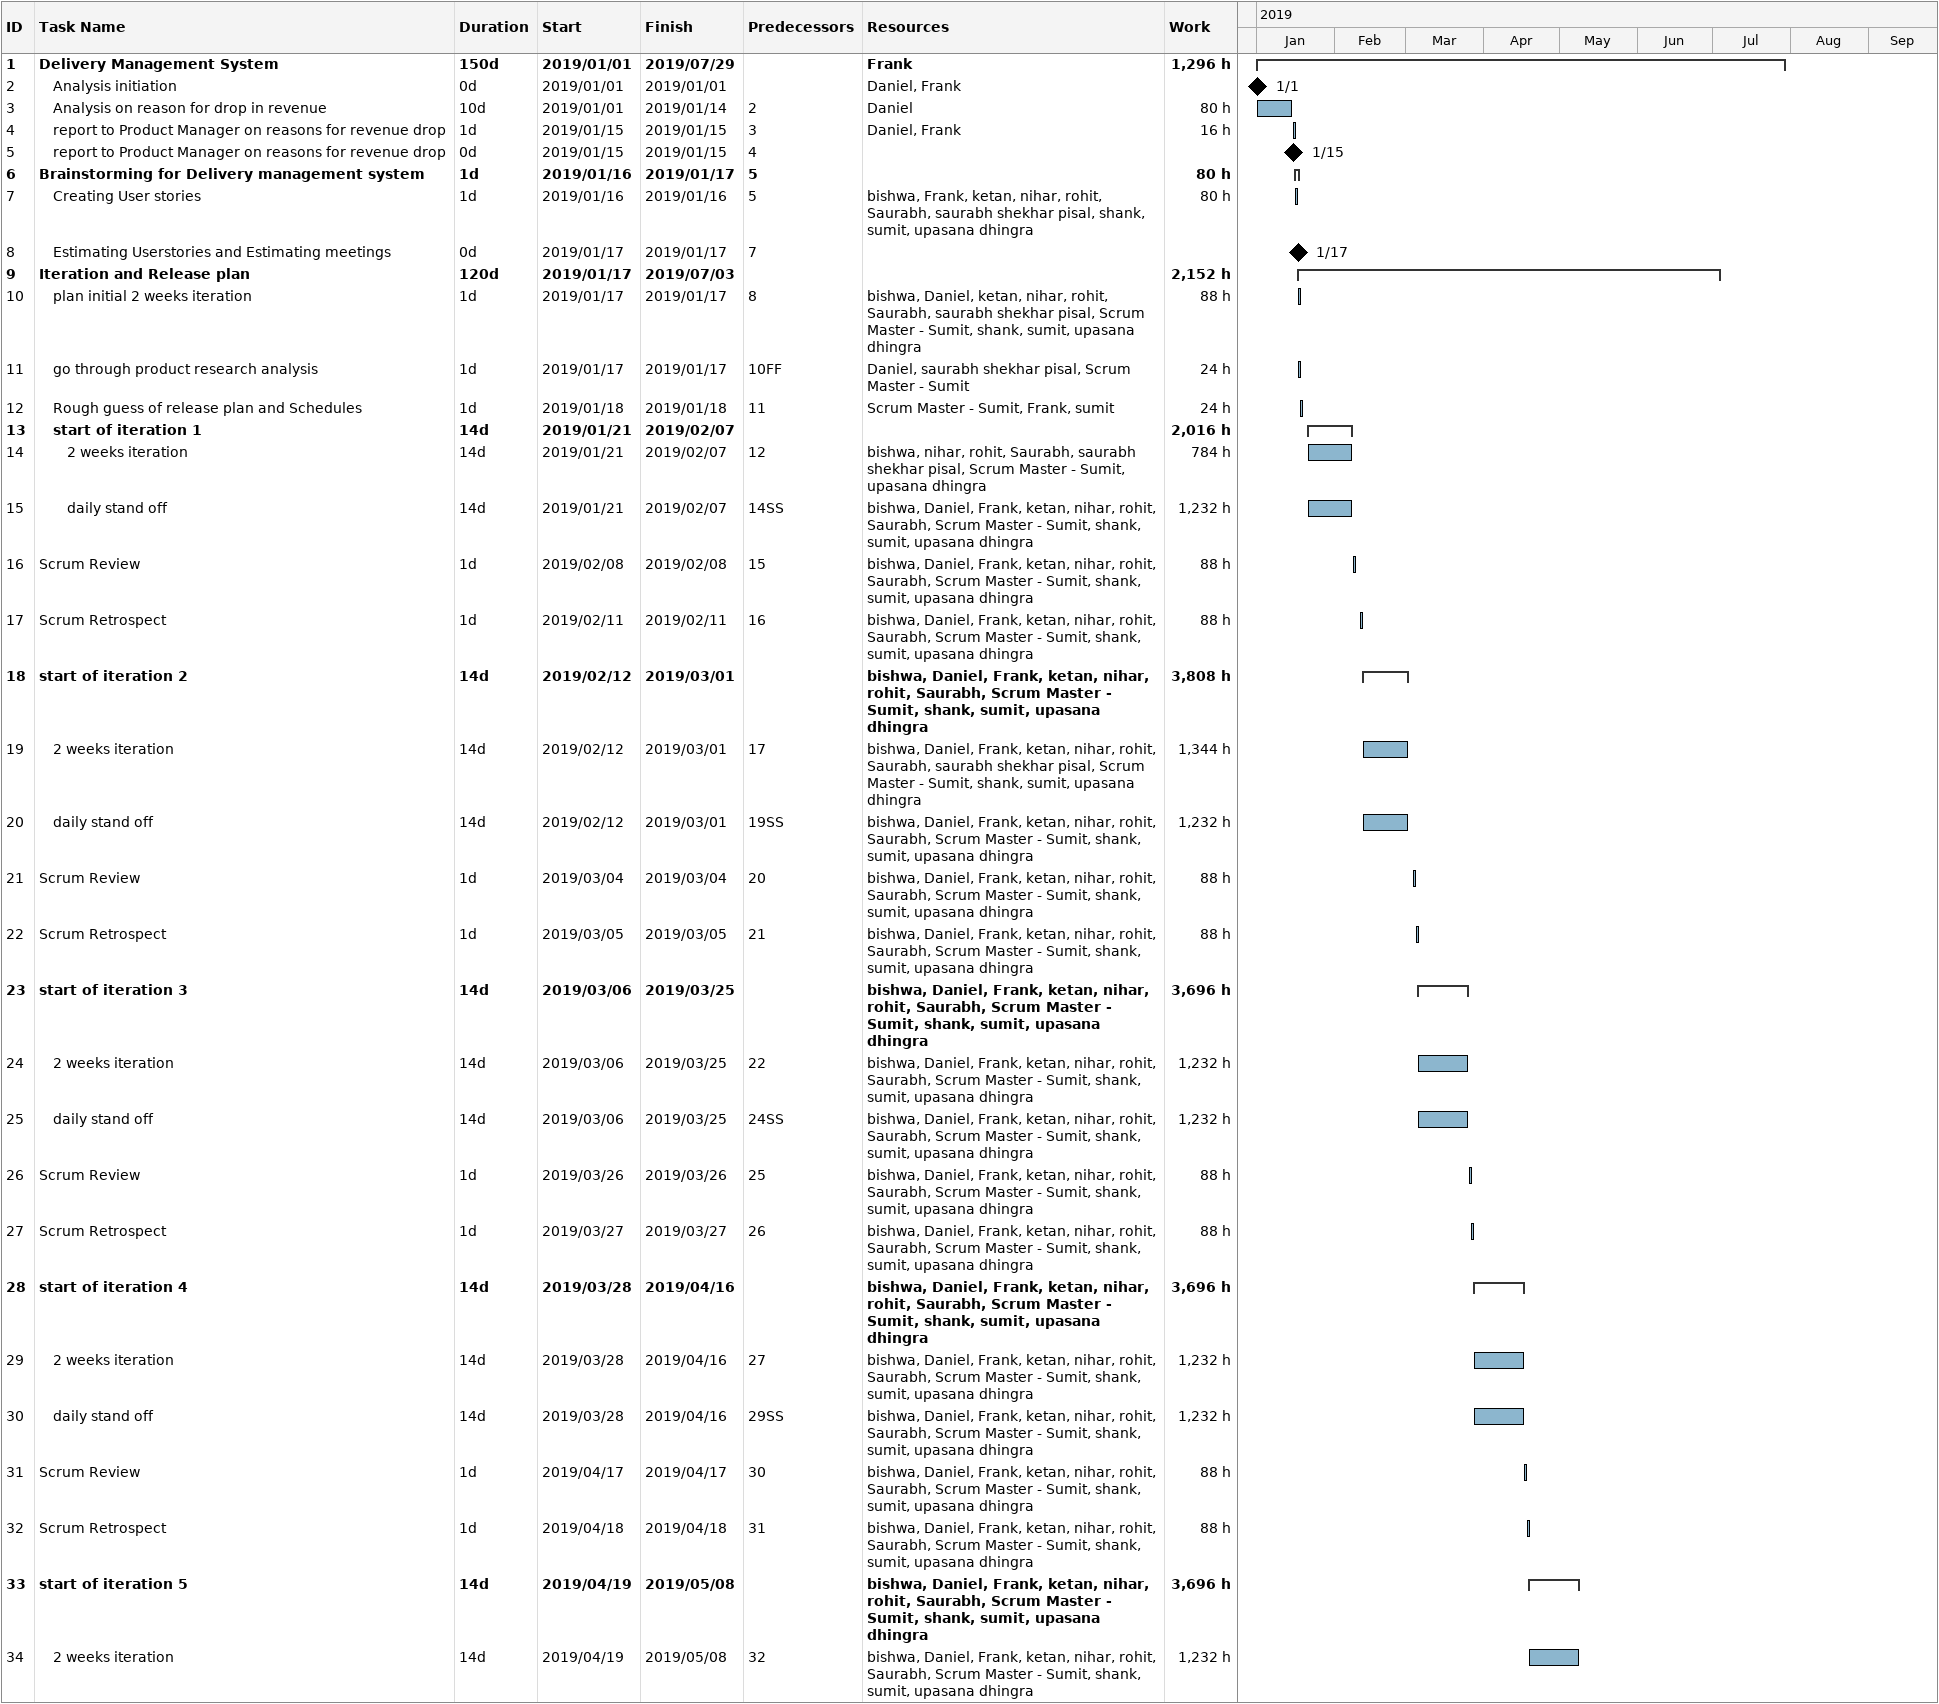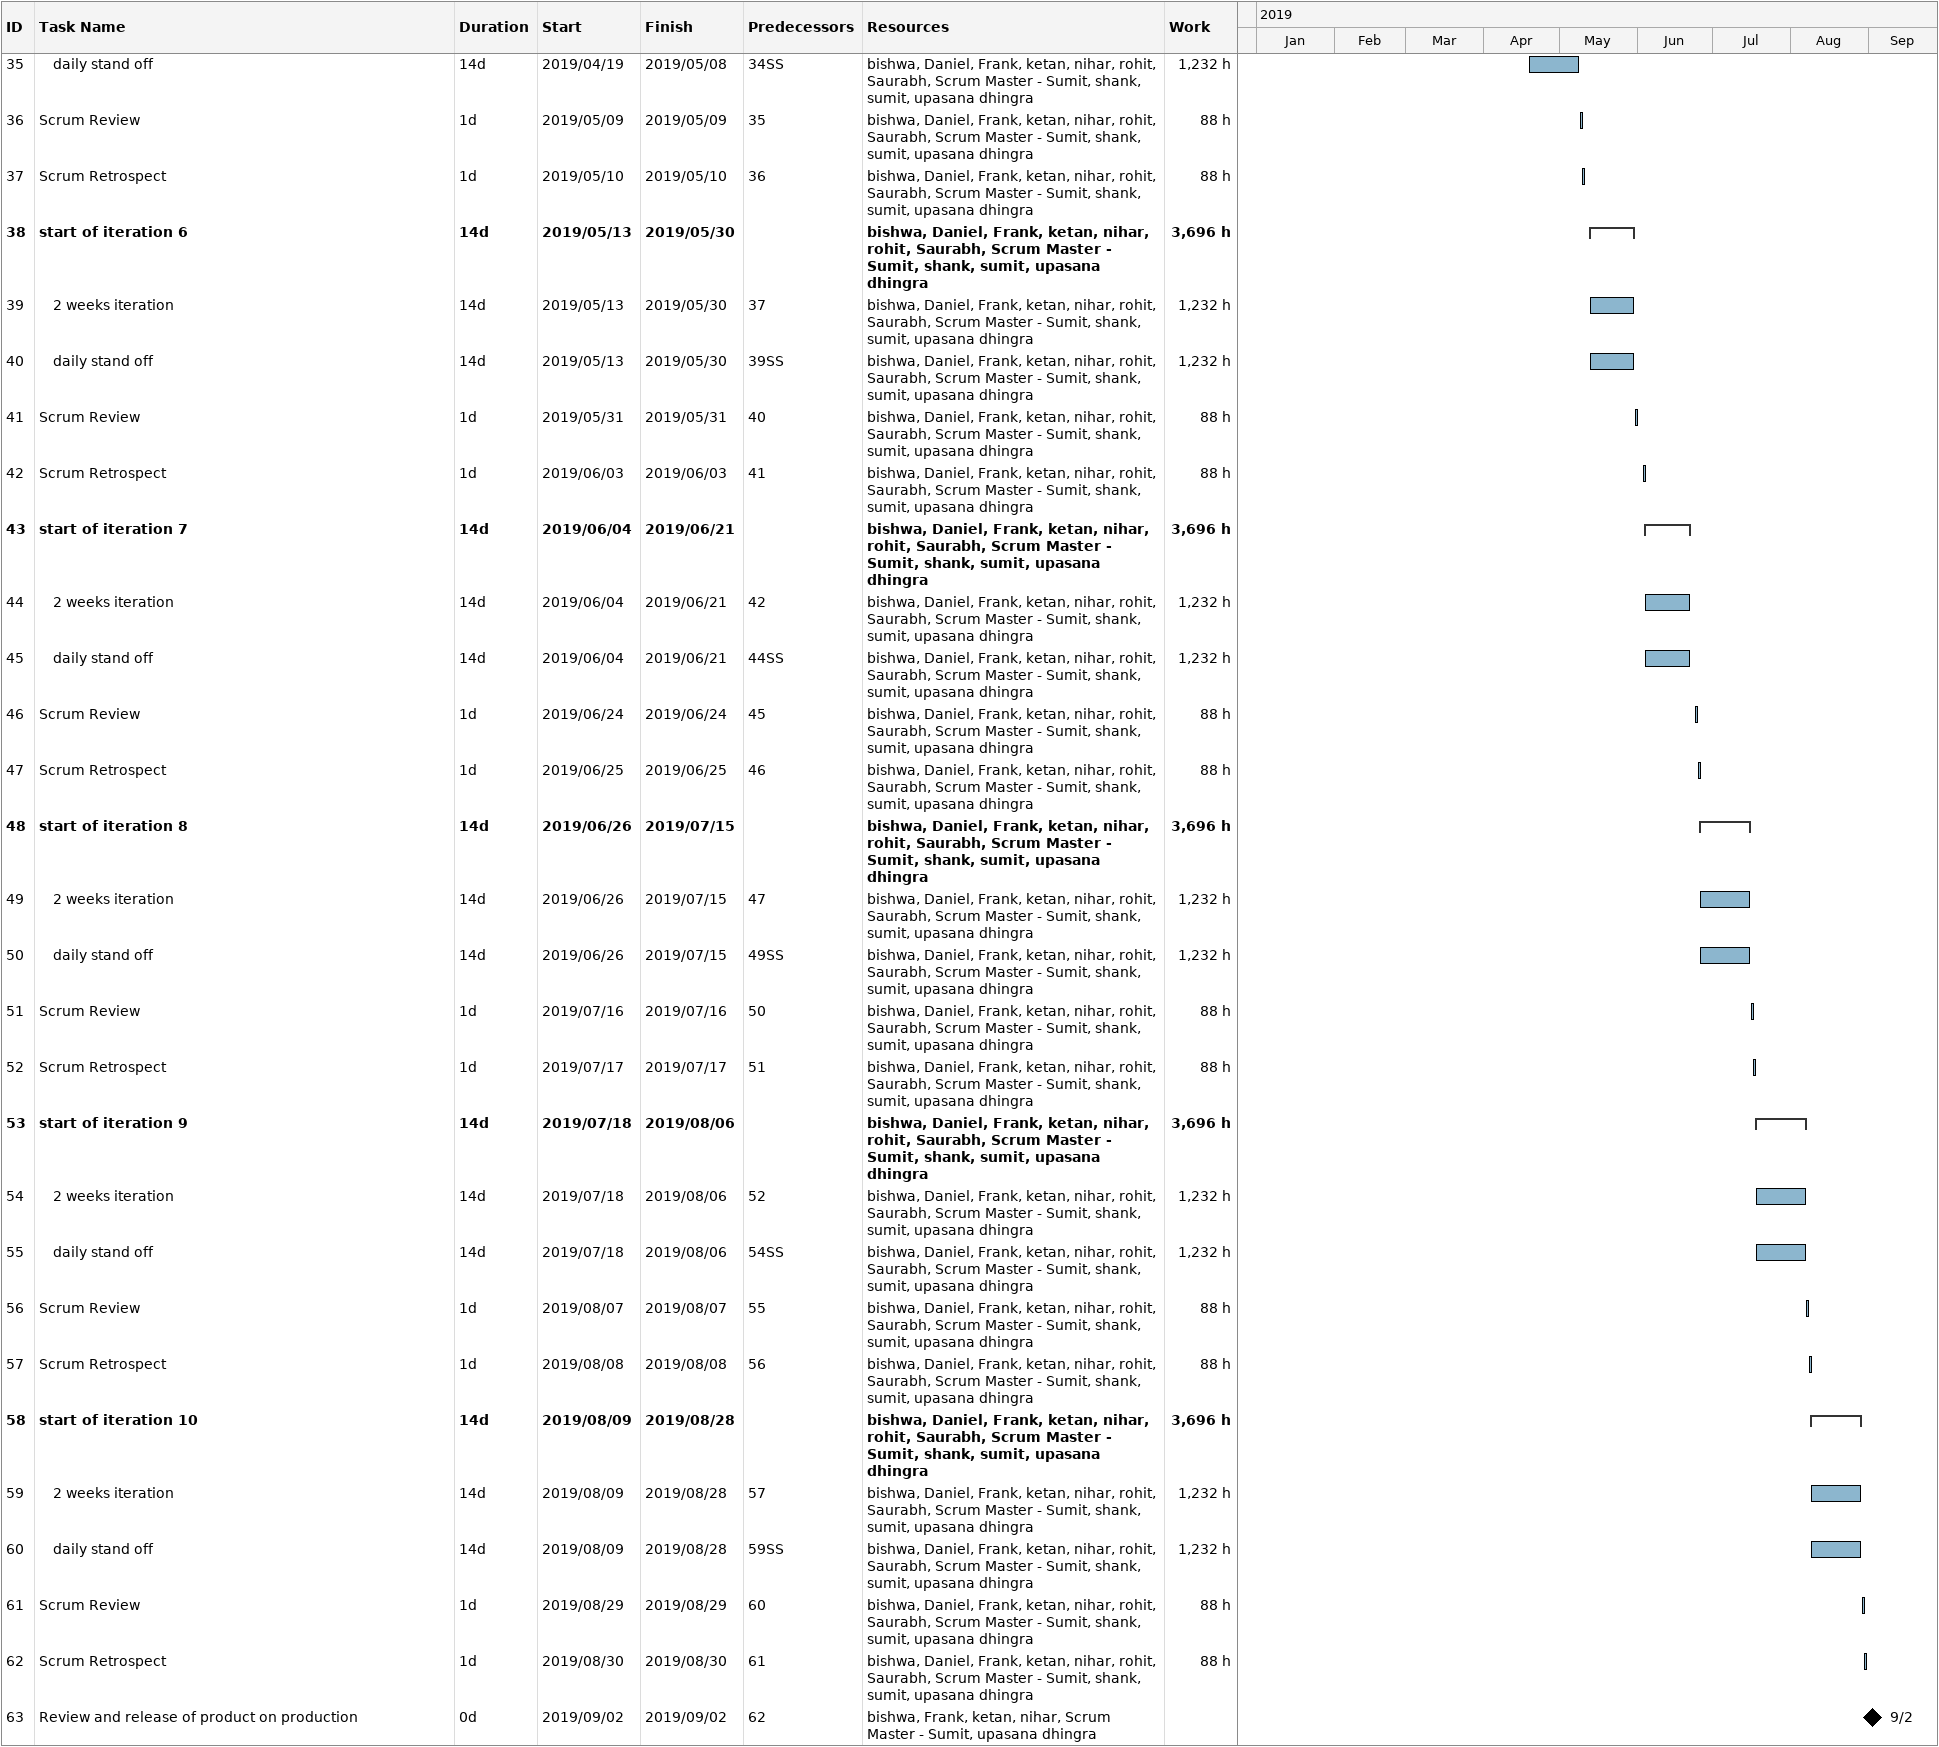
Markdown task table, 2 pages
| ID | Level | Task | Duration | Start | Finish | Predecessors | Resources | Work (h) |
|---|---|---|---|---|---|---|---|---|
| 1 | 1 | **Delivery Management System** | 150d | 2019-01-01 | 2019-07-29 |  | Frank | 1296 |
| 2 | 2 | Analysis initiation | 0d | 2019-01-01 | 2019-01-01 |  | Daniel, Frank |  |
| 3 | 2 | Analysis on reason for drop in revenue | 10d | 2019-01-01 | 2019-01-14 | 2 | Daniel | 80 |
| 4 | 2 | report to Product Manager on reasons for revenue drop | 1d | 2019-01-15 | 2019-01-15 | 3 | Daniel, Frank | 16 |
| 5 | 2 | report to Product Manager on reasons for revenue drop | 0d | 2019-01-15 | 2019-01-15 | 4 |  |  |
| 6 | 1 | **Brainstorming for Delivery management system** | 1d | 2019-01-16 | 2019-01-17 | 5 |  | 80 |
| 7 | 2 | Creating User stories | 1d | 2019-01-16 | 2019-01-16 | 5 | bishwa, Frank, ketan, nihar, rohit, Saurabh, saurabh shekhar pisal, shank, sumit, upasana dhingra | 80 |
| 8 | 2 | Estimating Userstories and Estimating meetings | 0d | 2019-01-17 | 2019-01-17 | 7 |  |  |
| 9 | 1 | **Iteration and Release plan** | 120d | 2019-01-17 | 2019-07-03 |  |  | 2152 |
| 10 | 2 | plan initial 2 weeks iteration | 1d | 2019-01-17 | 2019-01-17 | 8 | bishwa, Daniel, ketan, nihar, rohit, Saurabh, saurabh shekhar pisal, Scrum Master - Sumit, shank, sumit, upasana dhingra | 88 |
| 11 | 2 | go through product research analysis | 1d | 2019-01-17 | 2019-01-17 | 10FF | Daniel, saurabh shekhar pisal, Scrum Master - Sumit | 24 |
| 12 | 2 | Rough guess of release plan and Schedules | 1d | 2019-01-18 | 2019-01-18 | 11 | Scrum Master - Sumit, Frank, sumit | 24 |
| 13 | 2 | **start of iteration 1** | 14d | 2019-01-21 | 2019-02-07 |  |  | 2016 |
| 14 | 3 | 2 weeks iteration | 14d | 2019-01-21 | 2019-02-07 | 12 | bishwa, nihar, rohit, Saurabh, saurabh shekhar pisal, Scrum Master - Sumit, upasana dhingra | 784 |
| 15 | 3 | daily stand off | 14d | 2019-01-21 | 2019-02-07 | 14SS | bishwa, Daniel, Frank, ketan, nihar, rohit, Saurabh, Scrum Master - Sumit, shank, sumit, upasana dhingra | 1232 |
| 16 | 1 | Scrum Review | 1d | 2019-02-08 | 2019-02-08 | 15 | bishwa, Daniel, Frank, ketan, nihar, rohit, Saurabh, Scrum Master - Sumit, shank, sumit, upasana dhingra | 88 |
| 17 | 1 | Scrum Retrospect | 1d | 2019-02-11 | 2019-02-11 | 16 | bishwa, Daniel, Frank, ketan, nihar, rohit, Saurabh, Scrum Master - Sumit, shank, sumit, upasana dhingra | 88 |
| 18 | 1 | **start of iteration 2** | 14d | 2019-02-12 | 2019-03-01 |  | bishwa, Daniel, Frank, ketan, nihar, rohit, Saurabh, Scrum Master - Sumit, shank, sumit, upasana dhingra | 3808 |
| 19 | 2 | 2 weeks iteration | 14d | 2019-02-12 | 2019-03-01 | 17 | bishwa, Daniel, Frank, ketan, nihar, rohit, Saurabh, saurabh shekhar pisal, Scrum Master - Sumit, shank, sumit, upasana dhingra | 1344 |
| 20 | 2 | daily stand off | 14d | 2019-02-12 | 2019-03-01 | 19SS | bishwa, Daniel, Frank, ketan, nihar, rohit, Saurabh, Scrum Master - Sumit, shank, sumit, upasana dhingra | 1232 |
| 21 | 1 | Scrum Review | 1d | 2019-03-04 | 2019-03-04 | 20 | bishwa, Daniel, Frank, ketan, nihar, rohit, Saurabh, Scrum Master - Sumit, shank, sumit, upasana dhingra | 88 |
| 22 | 1 | Scrum Retrospect | 1d | 2019-03-05 | 2019-03-05 | 21 | bishwa, Daniel, Frank, ketan, nihar, rohit, Saurabh, Scrum Master - Sumit, shank, sumit, upasana dhingra | 88 |
| 23 | 1 | **start of iteration 3** | 14d | 2019-03-06 | 2019-03-25 |  | bishwa, Daniel, Frank, ketan, nihar, rohit, Saurabh, Scrum Master - Sumit, shank, sumit, upasana dhingra | 3696 |
| 24 | 2 | 2 weeks iteration | 14d | 2019-03-06 | 2019-03-25 | 22 | bishwa, Daniel, Frank, ketan, nihar, rohit, Saurabh, Scrum Master - Sumit, shank, sumit, upasana dhingra | 1232 |
| 25 | 2 | daily stand off | 14d | 2019-03-06 | 2019-03-25 | 24SS | bishwa, Daniel, Frank, ketan, nihar, rohit, Saurabh, Scrum Master - Sumit, shank, sumit, upasana dhingra | 1232 |
| 26 | 1 | Scrum Review | 1d | 2019-03-26 | 2019-03-26 | 25 | bishwa, Daniel, Frank, ketan, nihar, rohit, Saurabh, Scrum Master - Sumit, shank, sumit, upasana dhingra | 88 |
| 27 | 1 | Scrum Retrospect | 1d | 2019-03-27 | 2019-03-27 | 26 | bishwa, Daniel, Frank, ketan, nihar, rohit, Saurabh, Scrum Master - Sumit, shank, sumit, upasana dhingra | 88 |
| 28 | 1 | **start of iteration 4** | 14d | 2019-03-28 | 2019-04-16 |  | bishwa, Daniel, Frank, ketan, nihar, rohit, Saurabh, Scrum Master - Sumit, shank, sumit, upasana dhingra | 3696 |
| 29 | 2 | 2 weeks iteration | 14d | 2019-03-28 | 2019-04-16 | 27 | bishwa, Daniel, Frank, ketan, nihar, rohit, Saurabh, Scrum Master - Sumit, shank, sumit, upasana dhingra | 1232 |
| 30 | 2 | daily stand off | 14d | 2019-03-28 | 2019-04-16 | 29SS | bishwa, Daniel, Frank, ketan, nihar, rohit, Saurabh, Scrum Master - Sumit, shank, sumit, upasana dhingra | 1232 |
| 31 | 1 | Scrum Review | 1d | 2019-04-17 | 2019-04-17 | 30 | bishwa, Daniel, Frank, ketan, nihar, rohit, Saurabh, Scrum Master - Sumit, shank, sumit, upasana dhingra | 88 |
| 32 | 1 | Scrum Retrospect | 1d | 2019-04-18 | 2019-04-18 | 31 | bishwa, Daniel, Frank, ketan, nihar, rohit, Saurabh, Scrum Master - Sumit, shank, sumit, upasana dhingra | 88 |
| 33 | 1 | **start of iteration 5** | 14d | 2019-04-19 | 2019-05-08 |  | bishwa, Daniel, Frank, ketan, nihar, rohit, Saurabh, Scrum Master - Sumit, shank, sumit, upasana dhingra | 3696 |
| 34 | 2 | 2 weeks iteration | 14d | 2019-04-19 | 2019-05-08 | 32 | bishwa, Daniel, Frank, ketan, nihar, rohit, Saurabh, Scrum Master - Sumit, shank, sumit, upasana dhingra | 1232 |
| 35 | 2 | daily stand off | 14d | 2019-04-19 | 2019-05-08 | 34SS | bishwa, Daniel, Frank, ketan, nihar, rohit, Saurabh, Scrum Master - Sumit, shank, sumit, upasana dhingra | 1232 |
| 36 | 1 | Scrum Review | 1d | 2019-05-09 | 2019-05-09 | 35 | bishwa, Daniel, Frank, ketan, nihar, rohit, Saurabh, Scrum Master - Sumit, shank, sumit, upasana dhingra | 88 |
| 37 | 1 | Scrum Retrospect | 1d | 2019-05-10 | 2019-05-10 | 36 | bishwa, Daniel, Frank, ketan, nihar, rohit, Saurabh, Scrum Master - Sumit, shank, sumit, upasana dhingra | 88 |
| 38 | 1 | **start of iteration 6** | 14d | 2019-05-13 | 2019-05-30 |  | bishwa, Daniel, Frank, ketan, nihar, rohit, Saurabh, Scrum Master - Sumit, shank, sumit, upasana dhingra | 3696 |
| 39 | 2 | 2 weeks iteration | 14d | 2019-05-13 | 2019-05-30 | 37 | bishwa, Daniel, Frank, ketan, nihar, rohit, Saurabh, Scrum Master - Sumit, shank, sumit, upasana dhingra | 1232 |
| 40 | 2 | daily stand off | 14d | 2019-05-13 | 2019-05-30 | 39SS | bishwa, Daniel, Frank, ketan, nihar, rohit, Saurabh, Scrum Master - Sumit, shank, sumit, upasana dhingra | 1232 |
| 41 | 1 | Scrum Review | 1d | 2019-05-31 | 2019-05-31 | 40 | bishwa, Daniel, Frank, ketan, nihar, rohit, Saurabh, Scrum Master - Sumit, shank, sumit, upasana dhingra | 88 |
| 42 | 1 | Scrum Retrospect | 1d | 2019-06-03 | 2019-06-03 | 41 | bishwa, Daniel, Frank, ketan, nihar, rohit, Saurabh, Scrum Master - Sumit, shank, sumit, upasana dhingra | 88 |
| 43 | 1 | **start of iteration 7** | 14d | 2019-06-04 | 2019-06-21 |  | bishwa, Daniel, Frank, ketan, nihar, rohit, Saurabh, Scrum Master - Sumit, shank, sumit, upasana dhingra | 3696 |
| 44 | 2 | 2 weeks iteration | 14d | 2019-06-04 | 2019-06-21 | 42 | bishwa, Daniel, Frank, ketan, nihar, rohit, Saurabh, Scrum Master - Sumit, shank, sumit, upasana dhingra | 1232 |
| 45 | 2 | daily stand off | 14d | 2019-06-04 | 2019-06-21 | 44SS | bishwa, Daniel, Frank, ketan, nihar, rohit, Saurabh, Scrum Master - Sumit, shank, sumit, upasana dhingra | 1232 |
| 46 | 1 | Scrum Review | 1d | 2019-06-24 | 2019-06-24 | 45 | bishwa, Daniel, Frank, ketan, nihar, rohit, Saurabh, Scrum Master - Sumit, shank, sumit, upasana dhingra | 88 |
| 47 | 1 | Scrum Retrospect | 1d | 2019-06-25 | 2019-06-25 | 46 | bishwa, Daniel, Frank, ketan, nihar, rohit, Saurabh, Scrum Master - Sumit, shank, sumit, upasana dhingra | 88 |
| 48 | 1 | **start of iteration 8** | 14d | 2019-06-26 | 2019-07-15 |  | bishwa, Daniel, Frank, ketan, nihar, rohit, Saurabh, Scrum Master - Sumit, shank, sumit, upasana dhingra | 3696 |
| 49 | 2 | 2 weeks iteration | 14d | 2019-06-26 | 2019-07-15 | 47 | bishwa, Daniel, Frank, ketan, nihar, rohit, Saurabh, Scrum Master - Sumit, shank, sumit, upasana dhingra | 1232 |
| 50 | 2 | daily stand off | 14d | 2019-06-26 | 2019-07-15 | 49SS | bishwa, Daniel, Frank, ketan, nihar, rohit, Saurabh, Scrum Master - Sumit, shank, sumit, upasana dhingra | 1232 |
| 51 | 1 | Scrum Review | 1d | 2019-07-16 | 2019-07-16 | 50 | bishwa, Daniel, Frank, ketan, nihar, rohit, Saurabh, Scrum Master - Sumit, shank, sumit, upasana dhingra | 88 |
| 52 | 1 | Scrum Retrospect | 1d | 2019-07-17 | 2019-07-17 | 51 | bishwa, Daniel, Frank, ketan, nihar, rohit, Saurabh, Scrum Master - Sumit, shank, sumit, upasana dhingra | 88 |
| 53 | 1 | **start of iteration 9** | 14d | 2019-07-18 | 2019-08-06 |  | bishwa, Daniel, Frank, ketan, nihar, rohit, Saurabh, Scrum Master - Sumit, shank, sumit, upasana dhingra | 3696 |
| 54 | 2 | 2 weeks iteration | 14d | 2019-07-18 | 2019-08-06 | 52 | bishwa, Daniel, Frank, ketan, nihar, rohit, Saurabh, Scrum Master - Sumit, shank, sumit, upasana dhingra | 1232 |
| 55 | 2 | daily stand off | 14d | 2019-07-18 | 2019-08-06 | 54SS | bishwa, Daniel, Frank, ketan, nihar, rohit, Saurabh, Scrum Master - Sumit, shank, sumit, upasana dhingra | 1232 |
| 56 | 1 | Scrum Review | 1d | 2019-08-07 | 2019-08-07 | 55 | bishwa, Daniel, Frank, ketan, nihar, rohit, Saurabh, Scrum Master - Sumit, shank, sumit, upasana dhingra | 88 |
| 57 | 1 | Scrum Retrospect | 1d | 2019-08-08 | 2019-08-08 | 56 | bishwa, Daniel, Frank, ketan, nihar, rohit, Saurabh, Scrum Master - Sumit, shank, sumit, upasana dhingra | 88 |
| 58 | 1 | **start of iteration 10** | 14d | 2019-08-09 | 2019-08-28 |  | bishwa, Daniel, Frank, ketan, nihar, rohit, Saurabh, Scrum Master - Sumit, shank, sumit, upasana dhingra | 3696 |
| 59 | 2 | 2 weeks iteration | 14d | 2019-08-09 | 2019-08-28 | 57 | bishwa, Daniel, Frank, ketan, nihar, rohit, Saurabh, Scrum Master - Sumit, shank, sumit, upasana dhingra | 1232 |
| 60 | 2 | daily stand off | 14d | 2019-08-09 | 2019-08-28 | 59SS | bishwa, Daniel, Frank, ketan, nihar, rohit, Saurabh, Scrum Master - Sumit, shank, sumit, upasana dhingra | 1232 |
| 61 | 1 | Scrum Review | 1d | 2019-08-29 | 2019-08-29 | 60 | bishwa, Daniel, Frank, ketan, nihar, rohit, Saurabh, Scrum Master - Sumit, shank, sumit, upasana dhingra | 88 |
| 62 | 1 | Scrum Retrospect | 1d | 2019-08-30 | 2019-08-30 | 61 | bishwa, Daniel, Frank, ketan, nihar, rohit, Saurabh, Scrum Master - Sumit, shank, sumit, upasana dhingra | 88 |
| 63 | 1 | Review and release of product on production | 0d | 2019-09-02 | 2019-09-02 | 62 | bishwa, Frank, ketan, nihar, Scrum Master - Sumit, upasana dhingra |  |
